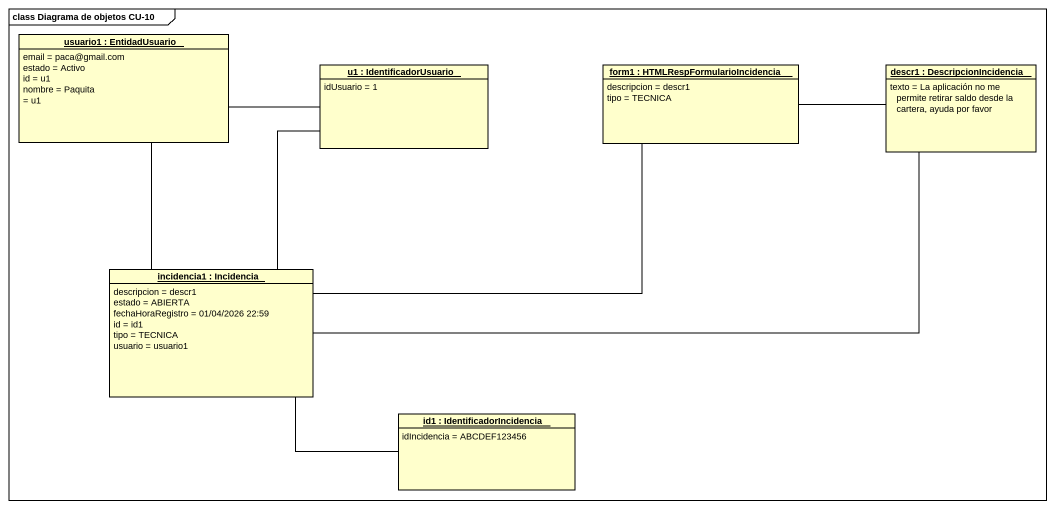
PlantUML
@startuml
mainframe class Diagrama de objetos CU-10
hide circle
hide empty members
object "usuario1 : EntidadUsuario" as usuario1 {
  email = paca@gmail.com
  estado = Activo
  id = u1
  nombre = Paquita
  ~= u1
}
object "u1 : IdentificadorUsuario" as u1 {
  idUsuario = 1
}
object "form1 : HTMLRespFormularioIncidencia" as form1 {
  descripcion = descr1
  tipo = TECNICA
}
object "descr1 : DescripcionIncidencia" as descr1 {
  texto = La aplicación no me permite retirar saldo desde la cartera, ayuda por favor
}
object "incidencia1 : Incidencia" as incidencia1 {
  descripcion = descr1
  estado = ABIERTA
  fechaHoraRegistro = 01/04/2026 22:59
  id = id1
  tipo = TECNICA
  usuario = usuario1
}
object "id1 : IdentificadorIncidencia" as id1 {
  idIncidencia = ABCDEF123456
}
usuario1 -right- u1
usuario1 -- incidencia1
form1 -right- descr1
incidencia1 -up- u1
incidencia1 -right- form1
incidencia1 -right- descr1
id1 -left- incidencia1
@enduml
